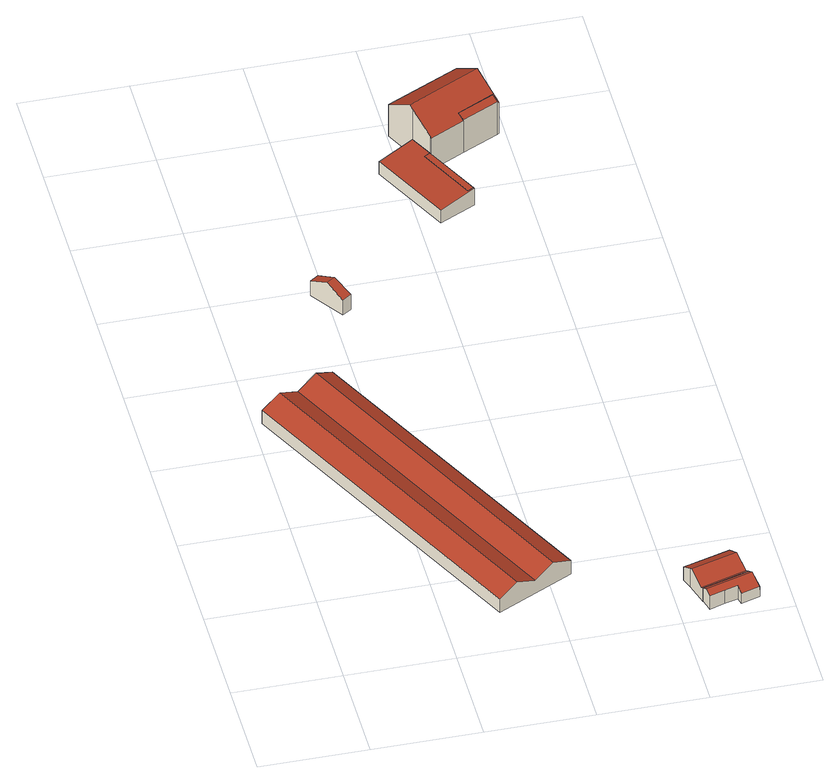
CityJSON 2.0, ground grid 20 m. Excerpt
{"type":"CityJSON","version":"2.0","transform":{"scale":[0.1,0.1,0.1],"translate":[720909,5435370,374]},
"CityObjects":{
"building1":{"type":"Building","attributes":{"Gemeindeschluessel":"09375181","HoeheDach":"382.120","HoeheGrund":"377.310","Methode":"2000","NiedrigsteTraufeDesGebaeudes":"380.220","Geometrietyp2DReferenz":"3000","measuredHeight":4.81,"function":"31001_2000","roofType":"3100"},"geometry":[{"type":"Solid","lod":"2","boundaries":[[[[0,1,2,3]],[[4,5,6,7]],[[8,9,10,11]],[[0,7,6,9,8,12,1]],[[0,3,4,7]],[[1,12,13,2]],[[9,6,5,10]],[[4,3,2,13,11,10,5]],[[12,8,11,13]]]],"semantics":{"surfaces":[{"type":"WallSurface","Flaeche":"189.384","Z_MAX":"2.934","Z_MAX_ASL":"380.244","Z_MIN":"0.000","Z_MIN_ASL":"377.310"},{"type":"WallSurface","Flaeche":"193.467","Z_MAX":"3.049","Z_MAX_ASL":"380.359","Z_MIN":"0.000","Z_MIN_ASL":"377.310"},{"type":"RoofSurface","Dachneigung":"64.706","Dachorientierung":"243.985","Flaeche":"286.940","Z_MAX":"4.810","Z_MAX_ASL":"382.120","Z_MIN":"2.910","Z_MIN_ASL":"380.220"},{"type":"WallSurface","Flaeche":"61.584","Z_MAX":"4.810","Z_MAX_ASL":"382.120","Z_MIN":"0.000","Z_MIN_ASL":"377.310"},{"type":"GroundSurface","Flaeche":"1020.510","Z_MAX":"0.000","Z_MAX_ASL":"377.310","Z_MIN":"0.000","Z_MIN_ASL":"377.310"},{"type":"RoofSurface","Dachneigung":"64.625","Dachorientierung":"243.985","Flaeche":"282.549","Z_MAX":"4.810","Z_MAX_ASL":"382.120","Z_MIN":"2.934","Z_MIN_ASL":"380.244"},{"type":"RoofSurface","Dachneigung":"64.712","Dachorientierung":"63.984","Flaeche":"273.515","Z_MAX":"4.810","Z_MAX_ASL":"382.120","Z_MIN":"2.949","Z_MIN_ASL":"380.259"},{"type":"WallSurface","Flaeche":"60.938","Z_MAX":"4.810","Z_MAX_ASL":"382.120","Z_MIN":"0.000","Z_MIN_ASL":"377.310"},{"type":"RoofSurface","Dachneigung":"64.622","Dachorientierung":"63.985","Flaeche":"286.094","Z_MAX":"4.810","Z_MAX_ASL":"382.120","Z_MIN":"2.910","Z_MIN_ASL":"380.220"}],"values":[[0,1,2,3,4,5,6,7,8]]}}]},
"building2":{"type":"Building","attributes":{"Gemeindeschluessel":"09375181","HoeheDach":"382.291","HoeheGrund":"377.180","Methode":"2000","NiedrigsteTraufeDesGebaeudes":"380.464","Geometrietyp2DReferenz":"3000","measuredHeight":5.11,"function":"31001_2000","roofType":"3100","storeysAboveGround":1},"geometry":[{"type":"Solid","lod":"2","boundaries":[[[[14,15,16,17,18]],[[19,20,15,14]],[[18,17,21,22]],[[14,18,22,23,19]],[[15,20,24,16]],[[24,20,19,23,22,21]],[[16,24,21,17]]]],"semantics":{"surfaces":[{"type":"WallSurface","Flaeche":"32.016","Z_MAX":"5.110","Z_MAX_ASL":"382.290","Z_MIN":"0.000","Z_MIN_ASL":"377.180"},{"type":"WallSurface","Flaeche":"6.555","Z_MAX":"3.284","Z_MAX_ASL":"380.464","Z_MIN":"0.000","Z_MIN_ASL":"377.180"},{"type":"WallSurface","Flaeche":"6.507","Z_MAX":"3.291","Z_MAX_ASL":"380.471","Z_MIN":"0.000","Z_MIN_ASL":"377.180"},{"type":"GroundSurface","Flaeche":"15.165","Z_MAX":"0.000","Z_MAX_ASL":"377.180","Z_MIN":"0.000","Z_MIN_ASL":"377.180"},{"type":"RoofSurface","Dachneigung":"64.444","Dachorientierung":"145.702","Flaeche":"8.431","Z_MAX":"5.111","Z_MAX_ASL":"382.291","Z_MIN":"3.284","Z_MIN_ASL":"380.464"},{"type":"WallSurface","Flaeche":"32.060","Z_MAX":"5.111","Z_MAX_ASL":"382.291","Z_MIN":"0.000","Z_MIN_ASL":"377.180"},{"type":"RoofSurface","Dachneigung":"64.450","Dachorientierung":"325.621","Flaeche":"8.376","Z_MAX":"5.111","Z_MAX_ASL":"382.291","Z_MIN":"3.286","Z_MIN_ASL":"380.466"}],"values":[[0,1,2,3,4,5,6]]}}]},
"building3":{"type":"Building","attributes":{"Gemeindeschluessel":"09375181","HoeheDach":"381.240","HoeheGrund":"376.900","Methode":"2000","NiedrigsteTraufeDesGebaeudes":"379.542","Geometrietyp2DReferenz":"3000","measuredHeight":4.34,"function":"31001_2000","roofType":"3100","storeysAboveGround":1},"geometry":[{"type":"Solid","lod":"2","boundaries":[[[[25,26,27,28]],[[29,30,31,32]],[[33,34,35,36,37,38]],[[28,27,35,34]],[[33,29,32,39,25,28,34]],[[31,30,38,37,40]],[[39,32,31,40,41,26,25]],[[33,38,30,29]],[[36,41,40,37]],[[35,27,26,41,36]]]],"semantics":{"surfaces":[{"type":"WallSurface","Flaeche":"18.459","Z_MAX":"3.051","Z_MAX_ASL":"379.951","Z_MIN":"0.000","Z_MIN_ASL":"376.900"},{"type":"WallSurface","Flaeche":"27.298","Z_MAX":"3.048","Z_MAX_ASL":"379.948","Z_MIN":"0.000","Z_MIN_ASL":"376.900"},{"type":"WallSurface","Flaeche":"15.228","Z_MAX":"4.340","Z_MAX_ASL":"381.240","Z_MIN":"0.000","Z_MIN_ASL":"376.900"},{"type":"WallSurface","Flaeche":"8.997","Z_MAX":"3.051","Z_MAX_ASL":"379.951","Z_MIN":"0.000","Z_MIN_ASL":"376.900"},{"type":"GroundSurface","Flaeche":"59.520","Z_MAX":"0.000","Z_MAX_ASL":"376.900","Z_MIN":"0.000","Z_MIN_ASL":"376.900"},{"type":"RoofSurface","Dachneigung":"62.644","Dachorientierung":"343.729","Flaeche":"25.532","Z_MAX":"4.340","Z_MAX_ASL":"381.240","Z_MIN":"3.024","Z_MIN_ASL":"379.924"},{"type":"WallSurface","Flaeche":"23.147","Z_MAX":"4.340","Z_MAX_ASL":"381.240","Z_MIN":"0.000","Z_MIN_ASL":"376.900"},{"type":"WallSurface","Flaeche":"7.777","Z_MAX":"4.164","Z_MAX_ASL":"381.064","Z_MIN":"0.000","Z_MIN_ASL":"376.900"},{"type":"RoofSurface","Dachneigung":"62.614","Dachorientierung":"163.729","Flaeche":"33.242","Z_MAX":"4.340","Z_MAX_ASL":"381.240","Z_MIN":"2.642","Z_MIN_ASL":"379.542"},{"type":"RoofSurface","Dachneigung":"63.520","Dachorientierung":"343.728","Flaeche":"8.184","Z_MAX":"3.051","Z_MAX_ASL":"379.951","Z_MIN":"2.642","Z_MIN_ASL":"379.542"}],"values":[[0,1,2,3,4,5,6,7,8,9]]}}]},
"building4":{"type":"Building","attributes":{"Gemeindeschluessel":"09375181","HoeheDach":"380.670","HoeheGrund":"376.970","Methode":"2000","NiedrigsteTraufeDesGebaeudes":"379.267","Geometrietyp2DReferenz":"3000","measuredHeight":3.7,"function":"31001_2000","roofType":"3100","storeysAboveGround":1},"geometry":[{"type":"Solid","lod":"2","boundaries":[[[[42,43,44,45,46,47,48]],[[49,50,47,46,35,51]],[[42,52,53,43]],[[51,35,54,55]],[[56,44,43,53]],[[44,56,57,26,45]],[[46,45,26,54,35]],[[52,58,50,49,51,55,57,56,53]],[[55,54,26,57]],[[58,48,47,50]],[[52,42,48,58]]]],"semantics":{"surfaces":[{"type":"RoofSurface","Dachneigung":"60.700","Dachorientierung":"163.798","Flaeche":"17.491","Z_MAX":"3.700","Z_MAX_ASL":"380.670","Z_MIN":"2.297","Z_MIN_ASL":"379.267"},{"type":"WallSurface","Flaeche":"8.176","Z_MAX":"3.700","Z_MAX_ASL":"380.670","Z_MIN":"0.000","Z_MIN_ASL":"376.970"},{"type":"WallSurface","Flaeche":"3.580","Z_MAX":"3.049","Z_MAX_ASL":"380.019","Z_MIN":"0.000","Z_MIN_ASL":"376.970"},{"type":"WallSurface","Flaeche":"8.831","Z_MAX":"2.996","Z_MAX_ASL":"379.966","Z_MIN":"0.000","Z_MIN_ASL":"376.970"},{"type":"WallSurface","Flaeche":"8.192","Z_MAX":"2.305","Z_MAX_ASL":"379.275","Z_MIN":"0.000","Z_MIN_ASL":"376.970"},{"type":"WallSurface","Flaeche":"11.695","Z_MAX":"3.700","Z_MAX_ASL":"380.670","Z_MIN":"0.000","Z_MIN_ASL":"376.970"},{"type":"RoofSurface","Dachneigung":"60.692","Dachorientierung":"343.787","Flaeche":"13.096","Z_MAX":"3.700","Z_MAX_ASL":"380.670","Z_MIN":"2.985","Z_MIN_ASL":"379.955"},{"type":"GroundSurface","Flaeche":"26.673","Z_MAX":"0.000","Z_MAX_ASL":"376.970","Z_MIN":"0.000","Z_MIN_ASL":"376.970"},{"type":"WallSurface","Flaeche":"18.102","Z_MAX":"2.991","Z_MAX_ASL":"379.961","Z_MIN":"0.000","Z_MIN_ASL":"376.970"},{"type":"WallSurface","Flaeche":"8.940","Z_MAX":"3.044","Z_MAX_ASL":"380.014","Z_MIN":"0.000","Z_MIN_ASL":"376.970"},{"type":"WallSurface","Flaeche":"7.730","Z_MAX":"3.049","Z_MAX_ASL":"380.019","Z_MIN":"0.000","Z_MIN_ASL":"376.970"}],"values":[[0,1,2,3,4,5,6,7,8,9,10]]}}]},
"building5":{"type":"Building","attributes":{"Gemeindeschluessel":"09375181","HoeheDach":"378.526","HoeheGrund":"374.830","Methode":"1000","NiedrigsteTraufeDesGebaeudes":"377.594","Geometrietyp2DReferenz":"3000","measuredHeight":3.7,"function":"31001_2000","roofType":"9999"},"geometry":[{"type":"Solid","lod":"2","boundaries":[[[[59,60,61,62]],[[63,64,60,59]],[[62,61,65,66]],[[66,67,68,69,70,63,59,62]],[[67,71,72,68]],[[69,73,74,70]],[[66,65,71,67]],[[68,72,73,69]],[[70,74,64,63]],[[61,60,64,74,73,72,71,65]]]],"semantics":{"surfaces":[{"type":"WallSurface","Flaeche":"24.442","Z_MAX":"3.696","Z_MAX_ASL":"378.526","Z_MIN":"0.000","Z_MIN_ASL":"374.830"},{"type":"WallSurface","Flaeche":"1.291","Z_MAX":"3.696","Z_MAX_ASL":"378.526","Z_MIN":"0.000","Z_MIN_ASL":"374.830"},{"type":"WallSurface","Flaeche":"46.323","Z_MAX":"2.765","Z_MAX_ASL":"377.595","Z_MIN":"0.000","Z_MIN_ASL":"374.830"},{"type":"GroundSurface","Flaeche":"112.240","Z_MAX":"0.000","Z_MAX_ASL":"374.830","Z_MIN":"0.000","Z_MIN_ASL":"374.830"},{"type":"WallSurface","Flaeche":"17.105","Z_MAX":"3.696","Z_MAX_ASL":"378.526","Z_MIN":"0.000","Z_MIN_ASL":"374.830"},{"type":"WallSurface","Flaeche":"41.845","Z_MAX":"3.547","Z_MAX_ASL":"378.377","Z_MIN":"0.000","Z_MIN_ASL":"374.830"},{"type":"WallSurface","Flaeche":"24.297","Z_MAX":"3.692","Z_MAX_ASL":"378.522","Z_MIN":"0.000","Z_MIN_ASL":"374.830"},{"type":"WallSurface","Flaeche":"4.396","Z_MAX":"3.696","Z_MAX_ASL":"378.526","Z_MIN":"0.000","Z_MIN_ASL":"374.830"},{"type":"WallSurface","Flaeche":"4.507","Z_MAX":"3.696","Z_MAX_ASL":"378.526","Z_MIN":"0.000","Z_MIN_ASL":"374.830"},{"type":"RoofSurface","Dachneigung":"82.975","Dachorientierung":"243.853","Flaeche":"113.089","Z_MAX":"3.696","Z_MAX_ASL":"378.526","Z_MIN":"2.764","Z_MIN_ASL":"377.594"}],"values":[[0,1,2,3,4,5,6,7,8,9]]}}]},
"building6":{"type":"Building","attributes":{"Gemeindeschluessel":"09375181","HoeheDach":"378.533","HoeheGrund":"374.820","Methode":"2000","NiedrigsteTraufeDesGebaeudes":"378.365","Geometrietyp2DReferenz":"3000","measuredHeight":3.71,"function":"51009_1610","roofType":"1000"},"geometry":[{"type":"Solid","lod":"2","boundaries":[[[[74,64,75,72,73]],[[76,75,64,63]],[[68,72,75,76]],[[69,73,72,68]],[[70,74,73,69]],[[69,68,76,63,70]],[[63,64,74,70]]]],"semantics":{"surfaces":[{"type":"RoofSurface","Dachneigung":"82.294","Dachorientierung":"243.838","Flaeche":"14.616","Z_MAX":"3.713","Z_MAX_ASL":"378.533","Z_MIN":"3.545","Z_MIN_ASL":"378.365"},{"type":"WallSurface","Flaeche":"42.061","Z_MAX":"3.713","Z_MAX_ASL":"378.533","Z_MIN":"0.000","Z_MIN_ASL":"374.820"},{"type":"WallSurface","Flaeche":"1.782","Z_MAX":"3.713","Z_MAX_ASL":"378.533","Z_MIN":"0.000","Z_MIN_ASL":"374.820"},{"type":"WallSurface","Flaeche":"4.407","Z_MAX":"3.713","Z_MAX_ASL":"378.533","Z_MIN":"0.000","Z_MIN_ASL":"374.820"},{"type":"WallSurface","Flaeche":"41.868","Z_MAX":"3.549","Z_MAX_ASL":"378.369","Z_MIN":"0.000","Z_MIN_ASL":"374.820"},{"type":"GroundSurface","Flaeche":"14.484","Z_MAX":"0.000","Z_MAX_ASL":"374.820","Z_MIN":"0.000","Z_MIN_ASL":"374.820"},{"type":"WallSurface","Flaeche":"4.519","Z_MAX":"3.713","Z_MAX_ASL":"378.533","Z_MIN":"0.000","Z_MIN_ASL":"374.820"}],"values":[[0,1,2,3,4,5,6]]}}]},
"building7":{"type":"Building","attributes":{"Gemeindeschluessel":"09375181","HoeheDach":"385.856","HoeheGrund":"374.970","Methode":"1000","NiedrigsteTraufeDesGebaeudes":"382.131","Geometrietyp2DReferenz":"3000","measuredHeight":10.89,"function":"31001_1000","roofType":"3100"},"address":[{"Country":"Germany","Locality":"Pettendorf","ThoroughfareName":"Hinterberg 2"}],"geometry":[{"type":"Solid","lod":"2","boundaries":[[[[77,78,79,80]],[[81,82,83,77,80,84,85,86,87,88,89]],[[82,90,91,83]],[[88,92,93,94,89]],[[87,95,92,88]],[[81,96,97,90,82]],[[86,98,95,87]],[[83,91,78,77]],[[93,97,96,94]],[[80,79,99,84]],[[85,100,98,86]],[[84,99,100,85]],[[89,94,96,81]],[[92,95,98,100,99,79,78,91,90,97,93]]]],"semantics":{"surfaces":[{"type":"WallSurface","Flaeche":"10.383","Z_MAX":"8.044","Z_MAX_ASL":"383.014","Z_MIN":"0.000","Z_MIN_ASL":"374.970"},{"type":"GroundSurface","Flaeche":"163.148","Z_MAX":"0.000","Z_MAX_ASL":"374.970","Z_MIN":"0.000","Z_MIN_ASL":"374.970"},{"type":"WallSurface","Flaeche":"31.498","Z_MAX":"9.590","Z_MAX_ASL":"384.560","Z_MIN":"0.000","Z_MIN_ASL":"374.970"},{"type":"WallSurface","Flaeche":"59.029","Z_MAX":"10.886","Z_MAX_ASL":"385.856","Z_MIN":"0.000","Z_MIN_ASL":"374.970"},{"type":"WallSurface","Flaeche":"41.501","Z_MAX":"10.462","Z_MAX_ASL":"385.432","Z_MIN":"0.000","Z_MIN_ASL":"374.970"},{"type":"WallSurface","Flaeche":"72.567","Z_MAX":"10.886","Z_MAX_ASL":"385.856","Z_MIN":"0.000","Z_MIN_ASL":"374.970"},{"type":"WallSurface","Flaeche":"3.507","Z_MAX":"7.473","Z_MAX_ASL":"382.443","Z_MIN":"0.000","Z_MIN_ASL":"374.970"},{"type":"WallSurface","Flaeche":"2.501","Z_MAX":"7.162","Z_MAX_ASL":"382.132","Z_MIN":"0.000","Z_MIN_ASL":"374.970"},{"type":"RoofSurface","Dachneigung":"57.146","Dachorientierung":"336.061","Flaeche":"103.263","Z_MAX":"10.886","Z_MAX_ASL":"385.856","Z_MIN":"7.163","Z_MIN_ASL":"382.133"},{"type":"WallSurface","Flaeche":"60.714","Z_MAX":"8.052","Z_MAX_ASL":"383.022","Z_MIN":"0.000","Z_MIN_ASL":"374.970"},{"type":"WallSurface","Flaeche":"51.235","Z_MAX":"7.170","Z_MAX_ASL":"382.140","Z_MIN":"0.000","Z_MIN_ASL":"374.970"},{"type":"WallSurface","Flaeche":"10.394","Z_MAX":"8.052","Z_MAX_ASL":"383.022","Z_MIN":"0.000","Z_MIN_ASL":"374.970"},{"type":"WallSurface","Flaeche":"107.682","Z_MAX":"7.163","Z_MAX_ASL":"382.133","Z_MIN":"0.000","Z_MIN_ASL":"374.970"},{"type":"RoofSurface","Dachneigung":"57.146","Dachorientierung":"156.061","Flaeche":"90.948","Z_MAX":"10.886","Z_MAX_ASL":"385.856","Z_MIN":"7.161","Z_MIN_ASL":"382.131"}],"values":[[0,1,2,3,4,5,6,7,8,9,10,11,12,13]]}}]},
"building8":{"type":"Building","attributes":{"Gemeindeschluessel":"09375181","HoeheDach":"383.132","HoeheGrund":"374.980","Methode":"2000","NiedrigsteTraufeDesGebaeudes":"382.259","Geometrietyp2DReferenz":"3000","measuredHeight":8.15,"function":"51009_1610","roofType":"2100"},"geometry":[{"type":"Solid","lod":"2","boundaries":[[[[77,101,102,85]],[[84,103,104,80]],[[102,101,104,103]],[[84,80,77,85]],[[85,102,103,84]],[[80,104,101,77]]]],"semantics":{"surfaces":[{"type":"WallSurface","Flaeche":"54.908","Z_MAX":"7.285","Z_MAX_ASL":"382.265","Z_MIN":"0.000","Z_MIN_ASL":"374.980"},{"type":"WallSurface","Flaeche":"61.504","Z_MAX":"8.152","Z_MAX_ASL":"383.132","Z_MIN":"0.000","Z_MIN_ASL":"374.980"},{"type":"RoofSurface","Dachneigung":"57.469","Dachorientierung":"153.807","Flaeche":"12.203","Z_MAX":"8.152","Z_MAX_ASL":"383.132","Z_MIN":"7.279","Z_MIN_ASL":"382.259"},{"type":"GroundSurface","Flaeche":"10.288","Z_MAX":"0.000","Z_MAX_ASL":"374.980","Z_MIN":"0.000","Z_MIN_ASL":"374.980"},{"type":"WallSurface","Flaeche":"10.494","Z_MAX":"8.152","Z_MAX_ASL":"383.132","Z_MIN":"0.000","Z_MIN_ASL":"374.980"},{"type":"WallSurface","Flaeche":"10.559","Z_MAX":"8.152","Z_MAX_ASL":"383.132","Z_MIN":"0.000","Z_MIN_ASL":"374.980"}],"values":[[0,1,2,3,4,5]]}}]}
},
"vertices":[
[293,73,33],[293,73,62],[9,653,62],[9,653,33],[150,722,33],[150,722,64],[435,144,63],[435,144,33],[364,108,62],[400,126,81],[117,706,81],[81,688,62],[328,90,81],[45,670,81],
[211,901,32],[211,901,65],[190,932,83],[168,964,65],[168,964,32],[228,912,32],[228,912,65],[184,975,65],[184,975,32],[206,943,32],[206,943,83],
[727,50,29],[727,50,60],[669,33,59],[669,33,29],[621,88,29],[621,88,59],[708,113,59],[708,113,29],[628,67,29],[640,25,29],[640,25,60],[638,32,55],[629,64,72],[628,67,71],[714,92,29],[715,89,72],[724,58,55],
[700,17,60],[703,4,53],[738,14,53],[730,38,67],[644,13,67],[647,1,60],[675,10,60],[644,13,30],[647,1,30],[640,25,30],[700,17,30],[703,4,30],[669,33,60],[669,33,30],[738,14,30],[727,50,30],[675,10,30],
[504,1159,8],[504,1159,45],[437,1126,36],[437,1126,8],[503,1162,8],[503,1162,45],[363,1276,36],[363,1276,8],[430,1310,8],[451,1268,8],[440,1263,8],[492,1157,8],[430,1310,45],[451,1268,45],[440,1263,44],[492,1157,44],
[453,1264,45],[453,1264,8],
[585,1329,10],[585,1329,81],[579,1341,90],[579,1341,10],[537,1434,10],[571,1364,10],[588,1330,10],[511,1308,10],[517,1296,10],[453,1264,10],[451,1268,10],[430,1310,10],[402,1368,10],[571,1364,106],[588,1330,81],[430,1310,114],[427,1316,119],[402,1368,81],[451,1268,84],[537,1434,81],[562,1382,119],[453,1264,81],[511,1308,90],[517,1296,81],
[585,1329,83],[517,1296,83],[511,1308,91],[579,1341,91]
]}
